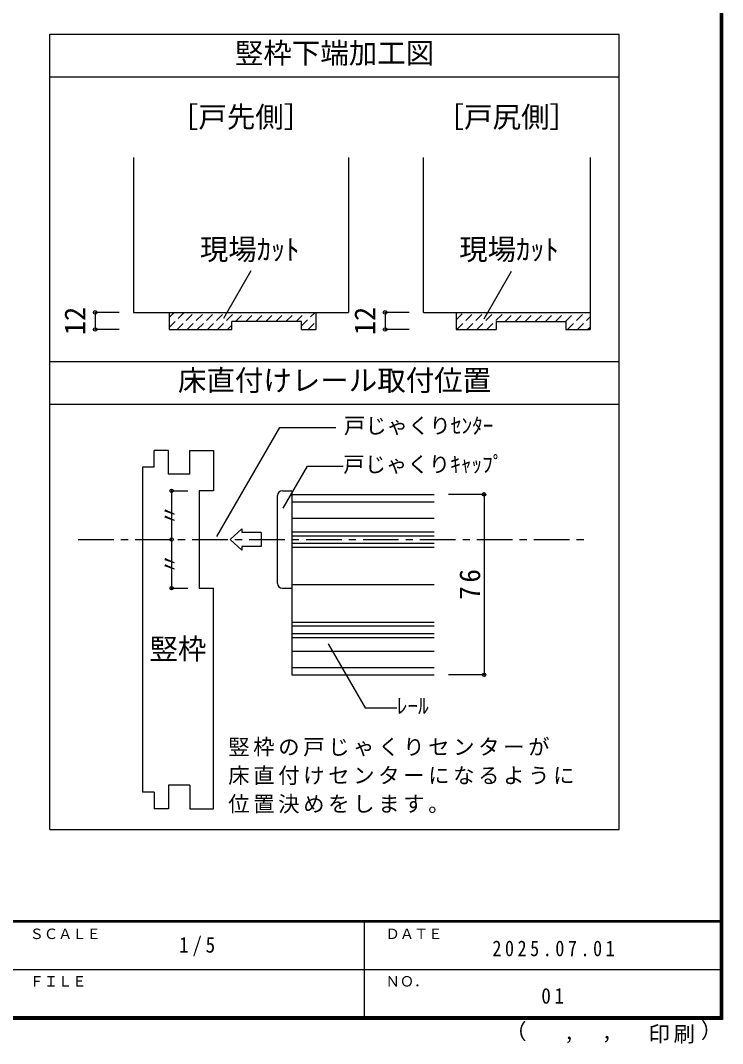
# Model space of a CAD drawing. Units: millimetres at full size, sheet at 1:5, with parts at other scales. Extents: x -973 to 977, y -718 to 696.
# Drawn here: x 484 to 977, y -718 to 0 of the extents above; entities that cross this region are included whole.
import ezdxf
from ezdxf.enums import TextEntityAlignment as Align

# ---------------------------------------------------------------- set-up
doc = ezdxf.new("R2010")
doc.units = ezdxf.units.MM
doc.header["$LTSCALE"] = 5
doc.header["$PDMODE"] = 32
doc.header["$PDSIZE"] = 2.5
doc.linetypes.add('CHAIN1', pattern=[8, 5, -1, 1, -1])
doc.linetypes.add('DASHED1', pattern=[1.8, 1.2, -0.6])
for name, color, linetype in [('0-4_枠', 3, 'Continuous'), ('0-A_文字', 7, 'Continuous'), ('0-B_寸法', 7, 'Continuous'), ('0-C_ハッチ', 4, 'DASHED1'), ('2-1_通り芯', 4, 'CHAIN1'), ('2-4_枠', 3, 'Continuous'), ('2-7_金物', 7, 'Continuous'), ('2-A_文字', 7, 'Continuous'), ('2-B_寸法', 4, 'Continuous'), ('F-1_枠', 6, 'Continuous'), ('F-A_文字', 7, 'Continuous')]:
    doc.layers.add(name, color=color, linetype=linetype)
doc.styles.add('ＭＳ ゴシック', font='')
doc.styles.get('ＭＳ ゴシック').set_extended_font_data('MS Gothic')

msp = doc.modelspace()

# ---------------------------------------------------------------- linework, layer by layer
at = {"layer": '0-4_枠'}
for p, q in [((562.98, -95.808), (562.98, -204.499)), ((713.98, -95.808), (713.98, -204.499)), ((766.63, -204.499), (766.63, -95.808)), ((883.63, -95.808), (883.63, -216.499)), ((562.98, -204.499), (713.98, -204.499)), ((690.98, -204.499), (690.98, -216.499)), ((766.63, -204.499), (883.63, -204.499)), ((789.63, -204.499), (789.63, -216.499)), ((631.98, -216.499), (631.98, -210.799)), ((680.98, -210.799), (631.98, -210.799)), ((680.98, -216.499), (680.98, -210.799)), ((817.63, -210.799), (817.63, -216.499)), ((680.98, -216.499), (690.98, -216.499)), ((789.63, -216.499), (817.63, -216.499)), ((866.63, -216.499), (883.63, -216.499))]:
    msp.add_line(p, q, dxfattribs=at)
for points in [[(587.98, -204.499), (587.98, -216.499), (631.98, -216.499)], [(817.63, -210.799), (866.63, -210.799), (866.63, -216.499)]]:
    msp.add_lwpolyline(points, dxfattribs=at)
at = {"layer": '0-A_文字', "color": 3}
for p, q in [((504.153, -9.141), (904.153, -9.141)), ((504.153, -567.5), (504.153, -9.141)), ((904.153, -567.5), (904.153, -9.141)), ((504.153, -39.141), (904.153, -39.141)), ((504.153, -238.912), (904.153, -238.912)), ((504.153, -268.912), (904.153, -268.912)), ((504.153, -567.5), (904.153, -567.5))]:
    msp.add_line(p, q, dxfattribs=at)
at = {"layer": '0-A_文字'}
for p, q in [((645.456, -175.408), (626.248, -208.677)), ((828.235, -175.872), (809.028, -209.141))]:
    msp.add_line(p, q, dxfattribs=at)
at = {"layer": '0-B_寸法', "color": 4}
for p, q in [((552.98, -204.499), (535.999, -204.499)), ((535.999, -204.499), (535.999, -216.499)), ((739.649, -204.499), (739.649, -216.499)), ((756.63, -204.499), (739.649, -204.499)), ((552.98, -216.499), (535.999, -216.499)), ((756.63, -216.499), (739.649, -216.499))]:
    msp.add_line(p, q, dxfattribs=at)
at = {"layer": '0-B_寸法'}
for p in [(535.999, -204.499), (739.649, -204.499), (535.999, -216.499), (739.649, -216.499)]:
    msp.add_point(p, dxfattribs=at)
at = {"layer": '0-C_ハッチ'}
for p, q in [((587.98, -207.989), (591.47, -204.499)), ((587.98, -215.06), (598.541, -204.499)), ((593.612, -216.499), (605.612, -204.499)), ((600.683, -216.499), (612.683, -204.499)), ((607.754, -216.499), (619.754, -204.499)), ((614.825, -216.499), (626.825, -204.499)), ((621.896, -216.499), (633.896, -204.499)), ((634.667, -210.799), (640.967, -204.499)), ((641.738, -210.799), (648.038, -204.499)), ((648.809, -210.799), (655.109, -204.499)), ((655.88, -210.799), (662.18, -204.499)), ((662.951, -210.799), (669.251, -204.499)), ((670.022, -210.799), (676.322, -204.499)), ((677.093, -210.799), (683.393, -204.499)), ((680.98, -213.984), (690.465, -204.499)), ((789.63, -209.759), (794.889, -204.499)), ((789.96, -216.499), (801.96, -204.499)), ((797.031, -216.499), (809.031, -204.499)), ((804.102, -216.499), (816.102, -204.499)), ((811.173, -216.499), (823.173, -204.499)), ((823.944, -210.799), (830.244, -204.499)), ((831.015, -210.799), (837.315, -204.499)), ((838.087, -210.799), (844.387, -204.499)), ((845.158, -210.799), (851.458, -204.499)), ((852.229, -210.799), (858.529, -204.499)), ((859.3, -210.799), (865.6, -204.499)), ((866.371, -210.799), (872.671, -204.499)), ((867.742, -216.499), (879.742, -204.499)), ((874.813, -216.499), (883.63, -207.683)), ((628.967, -216.499), (631.98, -213.486)), ((685.536, -216.499), (690.98, -211.055)), ((881.884, -216.499), (883.63, -214.754))]:
    msp.add_line(p, q, dxfattribs=at)
at = {"layer": '2-1_通り芯'}
msp.add_line((524.153, -363.918), (884.153, -363.918), dxfattribs=at)
at = {"layer": '2-4_枠'}
for p, q in [((577.486, -313.085), (577.486, -301.418)), ((587.486, -301.418), (577.486, -301.418)), ((587.486, -318.085), (587.486, -301.418)), ((602.486, -301.418), (619.153, -301.418)), ((602.486, -318.085), (602.486, -301.418)), ((619.153, -301.418), (619.153, -329.751)), ((577.486, -313.085), (569.153, -313.085)), ((569.153, -313.085), (569.153, -541.418)), ((602.486, -318.085), (587.486, -318.085)), ((609.153, -329.751), (609.153, -398.085)), ((619.153, -329.751), (609.153, -329.751)), ((609.153, -398.085), (619.153, -398.085)), ((619.153, -553.085), (619.153, -398.085)), ((587.486, -536.418), (587.486, -553.085)), ((602.486, -536.418), (587.486, -536.418)), ((602.486, -536.418), (602.486, -553.085)), ((577.486, -541.418), (569.153, -541.418)), ((577.486, -541.418), (577.486, -553.085)), ((587.486, -553.085), (577.486, -553.085)), ((602.486, -553.085), (619.153, -553.085))]:
    msp.add_line(p, q, dxfattribs=at)
at = {"layer": '2-7_金物', "color": 4}
for p, q in [((664.153, -394.751), (664.153, -333.085)), ((674.153, -337.47), (774.153, -337.47)), ((674.153, -348.918), (774.153, -348.918)), ((630.739, -363.918), (639.022, -356.326)), ((639.022, -356.326), (639.022, -359.087)), ((652.596, -359.087), (639.022, -359.087)), ((652.596, -359.087), (652.596, -368.749)), ((674.153, -358.537), (774.153, -358.537)), ((630.739, -363.918), (639.022, -371.51)), ((639.022, -368.749), (639.022, -371.51)), ((652.596, -368.749), (639.022, -368.749)), ((674.153, -369.299), (774.153, -369.299)), ((667.486, -398.085), (674.153, -398.085)), ((674.153, -421.87), (774.153, -421.87)), ((674.153, -432.632), (774.153, -432.632)), ((674.153, -442.251), (774.153, -442.251)), ((674.153, -453.699), (774.153, -453.699))]:
    msp.add_line(p, q, dxfattribs=at)
at = {"layer": '2-7_金物'}
for p, q in [((674.153, -332.251), (674.153, -458.918)), ((674.153, -332.251), (774.153, -332.251)), ((674.153, -361.251), (774.153, -361.251)), ((674.153, -366.585), (774.153, -366.585)), ((674.153, -395.585), (774.153, -395.585)), ((674.153, -424.585), (774.153, -424.585)), ((674.153, -429.918), (774.153, -429.918)), ((674.153, -458.918), (774.153, -458.918))]:
    msp.add_line(p, q, dxfattribs=at)
at = {"layer": '2-7_金物', "color": 4}
msp.add_lwpolyline([(667.486, -329.751), (674.153, -329.751), (674.153, -398.085)], dxfattribs=at)
for centre, start, end in [((667.486, -333.085), 90, 180), ((667.486, -394.751), 180, 270)]:
    msp.add_arc(centre, 3.333, start, end, dxfattribs=at)
at = {"layer": '2-A_文字'}
for p, q in [((621.454, -361.783), (665.608, -285.305)), ((665.608, -285.305), (705.048, -285.305)), ((668.071, -341.895), (685.062, -312.465)), ((685.062, -312.465), (710.289, -312.465))]:
    msp.add_line(p, q, dxfattribs=at)
msp.add_lwpolyline([(699.648, -437.144), (725.556, -482.017), (747.79, -482.017)], dxfattribs=at)
msp.add_point((589.71, -363.918), dxfattribs=at)
at = {"layer": '2-B_寸法'}
for p, q in [((589.71, -329.751), (601.099, -329.751)), ((589.71, -329.751), (589.71, -398.085)), ((809.153, -332.251), (784.153, -332.251)), ((809.153, -332.251), (809.153, -458.918)), ((589.71, -398.085), (601.099, -398.085)), ((809.153, -458.918), (784.153, -458.918))]:
    msp.add_line(p, q, dxfattribs=at)
at = {"layer": '2-B_寸法', "color": 7}
for p in [(589.71, -329.751), (809.153, -332.251), (589.71, -398.085), (809.153, -458.918)]:
    msp.add_point(p, dxfattribs=at)
at = {"layer": 'F-1_枠'}
for p, q in [((974.986, 695.833), (974.986, -700.833)), ((975.82, 695.833), (975.82, -700.833)), ((976.653, 695.833), (976.653, -700.833)), ((976.653, -631.667), (-973.347, -631.667)), ((976.653, -632.5), (-973.347, -632.5)), ((724.986, -632.5), (724.986, -699.167)), ((1.653, -665.833), (974.986, -665.834)), ((976.653, -699.167), (-973.347, -699.167)), ((976.653, -700), (-973.347, -700)), ((976.653, -700.833), (-973.347, -700.833))]:
    msp.add_line(p, q, dxfattribs=at)

# ---------------------------------------------------------------- texts
at = {"layer": '0-A_文字', "style": 'ＭＳ ゴシック'}
for s, p in [('竪枠下端加工図', (634.153, -34.141)), ('［戸先側］', (588.48, -78.995)), ('［戸尻側］', (775.13, -78.995)), ('現場ｶｯﾄ', (609.531, -171.963)), ('現場ｶｯﾄ', (791.646, -171.963)), ('床直付けレール取付位置', (594.153, -263.912))]:
    msp.add_text(s, height=14.66, dxfattribs=at).set_placement(p, align=Align.BOTTOM_LEFT)
at = {"layer": '0-B_寸法', "style": 'ＭＳ ゴシック'}
for p in [(533.499, -220.499), (737.149, -220.499)]:
    msp.add_text('12', height=14.66, rotation=90, dxfattribs=at).set_placement(p, align=Align.BOTTOM_LEFT)
at = {"layer": '2-A_文字', "style": 'ＭＳ ゴシック'}
for s, height, p in [('戸じゃくりｾﾝﾀｰ', 11, (710.75, -292.805)), ('戸じゃくりｷｬｯﾌﾟ', 11, (710.289, -319.965)), ('竪枠', 14.66, (574.153, -452.399)), ('ﾚｰﾙ', 11, (747.79, -489.517))]:
    msp.add_text(s, height=height, dxfattribs=at).set_placement(p, align=Align.BOTTOM_LEFT)
for p in [(597.21, -354.335), (597.21, -388.501)]:
    msp.add_text('〃', height=11, rotation=90, dxfattribs=at).set_placement(p, align=Align.BOTTOM_LEFT)
at = {"layer": '2-A_文字', "char_height": 11, "attachment_point": 7, "style": 'ＭＳ ゴシック'}
for s, insert in [('\\T1.17;竪枠の戸じゃくりセンターが', (629.467, -516.308)), ('\\T1.17;床直付けセンターになるように', (629.467, -536.308)), ('\\T1.17;位置決めをします。', (629.467, -556.308))]:
    msp.add_mtext(s, dxfattribs=dict(at, insert=insert))
at = {"layer": '2-B_寸法', "color": 7, "insert": (806.653, -406.21), "char_height": 14.66, "attachment_point": 7, "rotation": 90, "style": 'ＭＳ ゴシック'}
msp.add_mtext('\\T1.27;\\W0.95;76', dxfattribs=at)
at = {"layer": 'F-1_枠', "color": 7, "char_height": 11, "attachment_point": 7, "style": 'ＭＳ ゴシック'}
for s, insert in [('\\T1.39;\\W0.85;2025.07.01', (814.986, -656.667)), ('\\T1.36;\\W0.9;01', (849.361, -690.001))]:
    msp.add_mtext(s, dxfattribs=dict(at, insert=insert))
at = {"layer": 'F-A_文字', "style": 'ＭＳ ゴシック'}
for s, height, p in [('ＳＣＡＬＥ', 7.331, (489.986, -646.667)), ('ＤＡＴＥ', 7.331, (739.986, -646.667)), ('ＦＩＬＥ', 7.331, (489.986, -680)), ('ＮＯ．', 7.331, (739.986, -680.001)), ('（', 11, (823.992, -718.052)), ('）', 11, (961.387, -717.355)), (',', 11, (865.199, -718.052)), (',', 11, (891.686, -717.588))]:
    msp.add_text(s, height=height, dxfattribs=at).set_placement(p, align=Align.BOTTOM_LEFT)
at = {"layer": 'F-A_文字', "char_height": 11, "attachment_point": 7, "style": 'ＭＳ ゴシック'}
for s, insert in [('\\T1.38;\\W0.9;1/5', (594.986, -656.667)), ('\\T1.17;印刷', (924.678, -717.82))]:
    msp.add_mtext(s, dxfattribs=dict(at, insert=insert))

doc.saveas('drawing.dxf')
